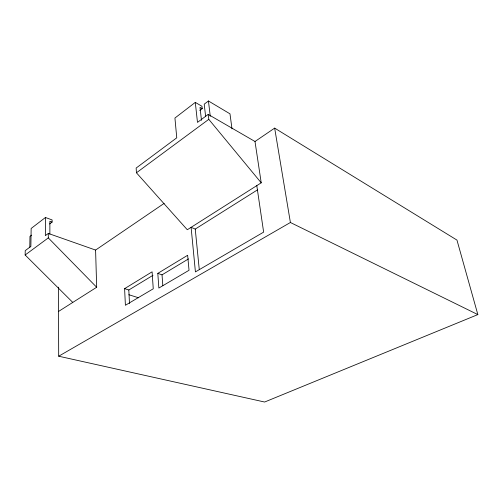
<?xml version="1.0" encoding="UTF-8"?>
<svg xmlns="http://www.w3.org/2000/svg" width="503" height="503" viewBox="0 0 503 503"><rect width="100%" height="100%" fill="white"/><g stroke="black" fill="none" stroke-linecap="round" stroke-linejoin="round"><path stroke-width="0.75" d="M49.608 223.967L52.098 222.081L52.105 219.93L45.452 217.485L31.148 228.469L30.872 246.42L25.232 250.62L25.15 254.996L72.772 302.416M49.86 234.172L49.891 221.276L52.098 222.081M58.53 311.458L96.677 287.251L48.301 237.888L48.319 233.436L95.589 250.066L164.167 203.363M45.452 217.485L45.352 235.643L48.319 233.436M29.79 247.369L29.966 236.391L31.632 235.127M195.296 102.392L174.931 118.035L176.76 137.816L136.15 168.046L136.432 172.787L187.292 229.745L261.22 182.822L255.002 141.5L208.204 114.401L197.478 122.386L195.296 102.392L201.967 106.29L202.231 108.654L199.76 110.522M232.002 128.869L229.978 113.829L208.437 100.977L204.212 104.184L205.626 116.419M25.15 254.996L48.301 237.888M136.432 172.787L208.789 119.337L208.204 114.401M255.002 141.5L274.657 128.114L456.963 240.094L477.85 314.595L264.616 402.023L58.694 356.212L58.442 287.15M256.8 185.632L263.635 232.128L195.416 271.903L191.102 227.325L195.246 229.079L257.555 189.832M124.599 288.653L152.107 271.815L153.252 288.797L125.398 305.277L124.599 288.653L128.812 289.992L152.962 275.323M157.81 273.368L187.644 255.279L189.034 270.281L158.854 288.049L157.81 273.368L162.029 274.845L188.531 258.894M58.694 356.212L290.401 222.496L477.85 314.595M128.843 294.727L138.583 297.776M202.231 108.654L200.018 107.365L201.477 120.336M208.789 119.337L261.22 182.822M274.657 128.114L290.401 222.496M208.437 100.977L210.273 116.306M195.246 229.079L199.27 269.57M162.029 274.845L162.821 285.616M128.812 289.992L129.497 303.542M95.589 250.066L96.677 287.251"/></g></svg>
